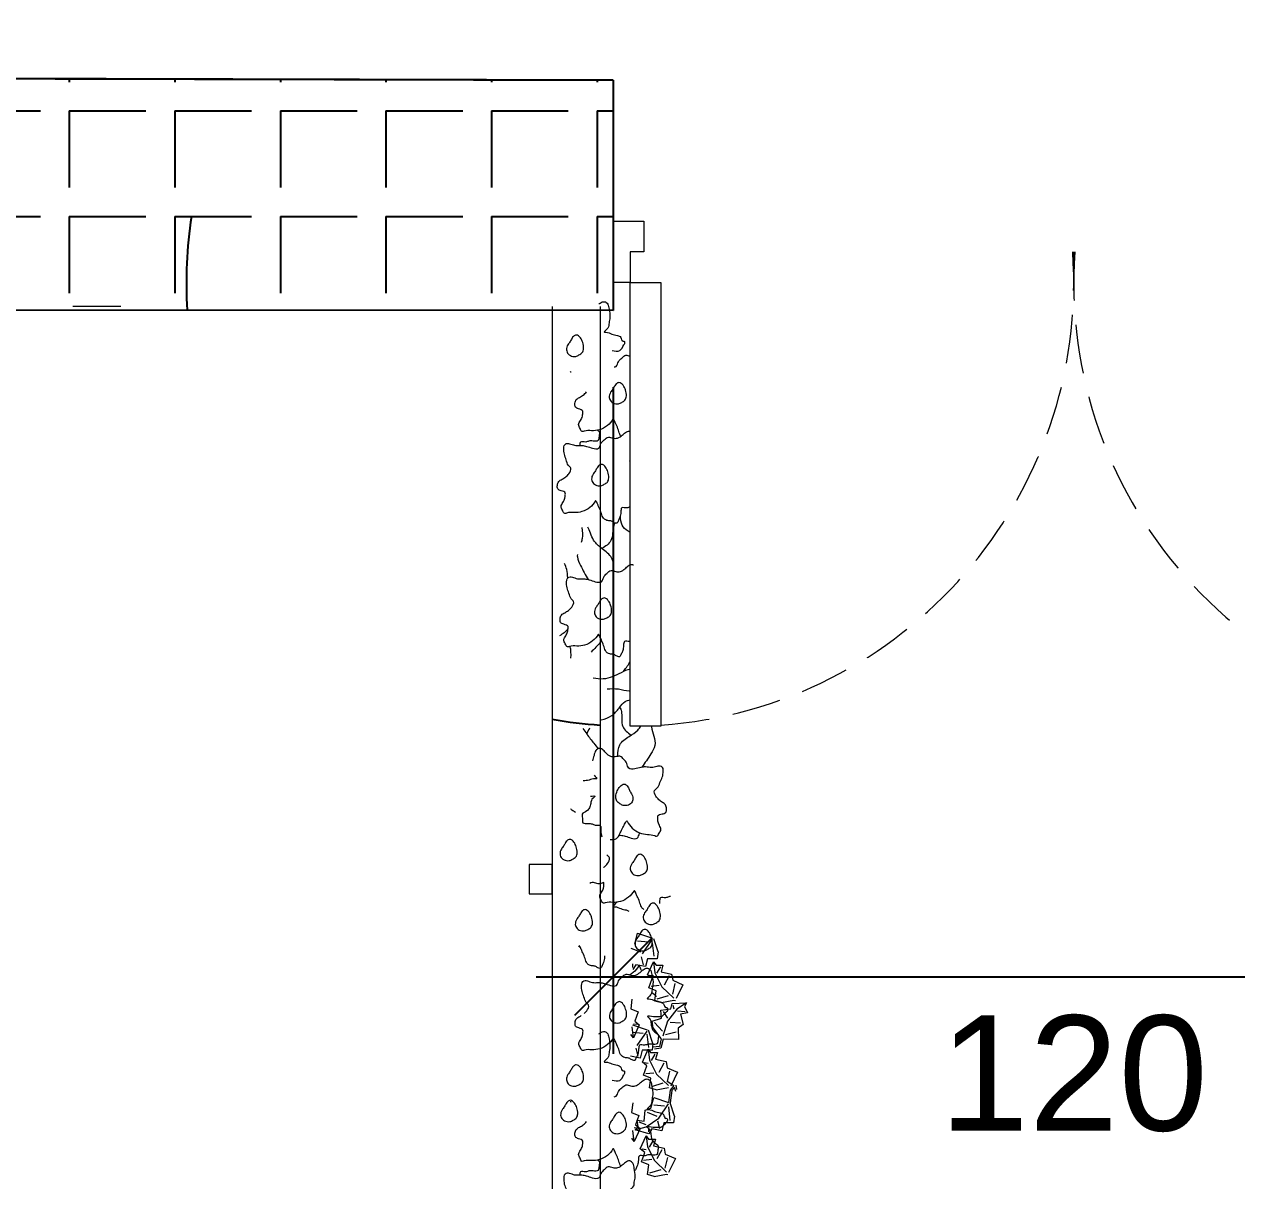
# Model space of a CAD drawing. Header units: inches. Extents: x -173 to 14008, y -3334 to 10368.
# Drawn here: x 5506 to 5663.9, y 7548.5 to 7699.1 of the extents above; entities that cross this region are included whole.
import ezdxf

# ---------------------------------------------------------------- set-up
doc = ezdxf.new("R2010")
doc.units = ezdxf.units.IN
doc.header["$MEASUREMENT"] = 0
doc.linetypes.add('TRATTEGGIATA2', pattern=[9.525, 6.35, -3.175])
for name, color, linetype, lineweight in [('ARREDAMENTO', 8, 'Continuous', 18), ('INFISSI', 4, 'Continuous', 18), ('QUOTE', 6, 'Continuous', 9)]:
    doc.layers.add(name, color=color, linetype=linetype, lineweight=lineweight)
doc.styles.get("Standard").update_dxf_attribs({"font": 'Arial.ttf'})
doc.dimstyles.get("Standard").update_dxf_attribs({"dimtxt": 15, "dimasz": 10, "dimexe": 10, "dimexo": 10, "dimgap": 5, "dimtad": 2, "dimtih": 1, "dimtoh": 1, "dimdec": 0, "dimzin": 0, "dimdsep": 46, "dimtxsty": 'Standard', "dimblk": 'OBLIQUE', "dimblk1": 'OBLIQUE', "dimblk2": 'OBLIQUE', "dimcen": 0.09, "dimdle": 10, "dimadec": 0, "dimazin": 0, "dimtfac": 1, "dimtdec": 0, "dimtofl": 0, "dimtmove": 0, "dimatfit": 3, "dimldrblk": 'OBLIQUE', "dimfxl": 1, "dimtolj": 1, "dimtzin": 0, "dimarcsym": 0})
pattern_1 = [(270, (548.141, 26745.342), (13.75, -7e-16), [10, -3.75]), (360, (548.141, 26745.342), (2e-15, 13.75), [10, -3.75])]

# ---------------------------------------------------------------- blocks, each defined once
blk = doc.blocks.new('_Oblique')
at = {"color": 0, "linetype": 'ByBlock', "lineweight": -2}
blk.add_line((-0.5, -0.5), (0.5, 0.5), dxfattribs=at)
blk = doc.blocks.new('*D29')
at = {"layer": 'Defpoints', "color": 0, "transparency": 16777216}
for p in [(5364.63, 7734.18), (5364.63, 7692.36), (5582.72, 7691.84)]:
    blk.add_point(p, dxfattribs=at)
at = {"layer": 'QUOTE', "color": 0, "lineweight": -2, "transparency": 16777216}
for p, q in [((5364.63, 7702.36), (5364.63, 7744.18)), ((5582.72, 7701.84), (5582.72, 7744.18)), ((5592.72, 7734.18), (5354.63, 7734.18))]:
    blk.add_line(p, q, dxfattribs=at)
at = {"layer": 'QUOTE', "color": 0, "lineweight": -2, "transparency": 16777216, "xscale": 10, "yscale": 10, "zscale": 10, "rotation": 180}
blk.add_blockref('_Oblique', (5364.63, 7734.18), dxfattribs=at)
at = {"layer": 'QUOTE', "color": 0, "lineweight": -2, "transparency": 16777216, "xscale": 10, "yscale": 10, "zscale": 10}
blk.add_blockref('_Oblique', (5582.72, 7734.18), dxfattribs=at)
at = {"layer": 'QUOTE', "color": 0, "transparency": 16777216, "insert": (5473.68, 7746.78), "char_height": 15, "attachment_point": 5}
blk.add_mtext('\\A1;218', dxfattribs=at)
blk = doc.blocks.new('*D39')
at = {"layer": 'Defpoints', "color": 0, "transparency": 16777216}
for p in [(5582.72, 7661.84), (5702.72, 7662.36), (5582.72, 7575.01)]:
    blk.add_point(p, dxfattribs=at)
at = {"layer": 'QUOTE', "color": 0, "lineweight": -2, "transparency": 16777216}
for p, q in [((5702.72, 7652.36), (5702.72, 7565.01)), ((5582.72, 7651.84), (5582.72, 7565.01)), ((5712.72, 7575.01), (5572.72, 7575.01))]:
    blk.add_line(p, q, dxfattribs=at)
at = {"layer": 'QUOTE', "color": 0, "lineweight": -2, "transparency": 16777216, "xscale": 10, "yscale": 10, "zscale": 10, "rotation": 180}
blk.add_blockref('_Oblique', (5582.72, 7575.01), dxfattribs=at)
at = {"layer": 'QUOTE', "color": 0, "lineweight": -2, "transparency": 16777216, "xscale": 10, "yscale": 10, "zscale": 10}
blk.add_blockref('_Oblique', (5702.72, 7575.01), dxfattribs=at)
at = {"layer": 'QUOTE', "color": 0, "transparency": 16777216, "insert": (5642.72, 7562.4), "char_height": 15, "attachment_point": 5}
blk.add_mtext('\\A1;120', dxfattribs=at)

msp = doc.modelspace()

# ---------------------------------------------------------------- hatches: boundary and pattern name
h = msp.add_hatch()
h.set_pattern_fill('ANGLE', color=0, scale=50, angle=-90)
h.set_pattern_definition(pattern_1)
h.paths.add_polyline_path([(5364.63, 7692.35), (5364.63, 7662.36), (5364.63, 7662.35), (5582.72, 7661.84), (5582.72, 7691.84)])
h = msp.add_hatch()
h.set_pattern_fill('ANGLE', color=0, scale=50, angle=-90)
h.set_pattern_definition(pattern_1)
h.paths.add_polyline_path([(5364.63, 7692.35), (5364.63, 7662.36), (5364.63, 7662.35), (5582.72, 7661.84), (5582.72, 7691.84)])

# ---------------------------------------------------------------- linework, layer by layer
for p, q in [((5582.72, 7691.84), (5582.72, 7661.84)), ((5582.72, 7691.84), (5582.72, 7661.84)), ((5582.72, 7661.84), (4967.5, 7662.36)), ((5582.72, 7661.84), (4967.5, 7662.36))]:
    msp.add_line(p, q)
for points in [[(5364.63, 7692.36), (5582.72, 7691.84)], [(5364.63, 7692.36), (5582.72, 7691.84)], [(5582.72, 7691.84), (5384.63, 7692.36)], [(5582.72, 7691.84), (5384.63, 7692.36)]]:
    msp.add_lwpolyline(points)
for start, end in [(152.715, 152.7281), (171.4304, 183.5672), (259.8812, 266.1234)]:
    msp.add_arc((5584.94, 7665.48), 57.78, start, end)
at = {"layer": 'ARREDAMENTO'}
for p, q in [((5518.61, 7662.36), (5512.37, 7662.36)), ((5518.61, 7662.36), (5512.37, 7662.36)), ((5574.79, 7662.36), (5574.79, 7464.52)), ((5581.04, 7662.36), (5581.04, 7464.52))]:
    msp.add_line(p, q, dxfattribs=at)
at = {"layer": 'ARREDAMENTO', "lineweight": 5}
for p, q in [((5585.55, 7579.3), (5585.93, 7580.71)), ((5585.93, 7580.71), (5587.85, 7580.07)), ((5587.34, 7579.56), (5585.93, 7579.69)), ((5586.57, 7578.03), (5587.84, 7579.89)), ((5587.82, 7579.48), (5588.03, 7577.73)), ((5588.61, 7578.28), (5588.04, 7580)), ((5585.04, 7578.79), (5586.32, 7578.28)), ((5588.61, 7578.28), (5588.49, 7577.39)), ((5585.29, 7576.24), (5585.29, 7576.75)), ((5585.68, 7576.62), (5585.29, 7575.98)), ((5586.95, 7576.37), (5585.68, 7576.62)), ((5586.7, 7576.62), (5586.44, 7577.64)), ((5587.21, 7577.39), (5586.95, 7576.37)), ((5588.49, 7577.39), (5587.21, 7577.39)), ((5587.23, 7575.3), (5587.99, 7577)), ((5587.99, 7577), (5588.17, 7575.56)), ((5587.99, 7577), (5588.32, 7576.57)), ((5588.32, 7576.57), (5589.22, 7576.57)), ((5588.43, 7575.52), (5588.93, 7576.35)), ((5589.22, 7576.57), (5588.97, 7575.7)), ((5587.81, 7574.83), (5587.23, 7575.3)), ((5587.38, 7573.6), (5587.81, 7574.83)), ((5587.49, 7575.27), (5587.99, 7575.2)), ((5588.17, 7575.56), (5589.08, 7573.75)), ((5588.97, 7575.7), (5590.34, 7575.38)), ((5590.05, 7575.16), (5589.37, 7573.97)), ((5590.34, 7575.38), (5590.49, 7574.59)), ((5588.36, 7573.21), (5587.38, 7573.6)), ((5587.67, 7573.82), (5588.72, 7573.93)), ((5588.18, 7571.94), (5588.36, 7573.21)), ((5589.08, 7573.75), (5590.65, 7572.27)), ((5590.49, 7574.59), (5591.83, 7574.01)), ((5590.49, 7572.78), (5590.81, 7574.15)), ((5591.83, 7574.01), (5590.93, 7572.2)), ((5585.19, 7572.14), (5585.02, 7570.88)), ((5589.05, 7571.69), (5588.18, 7571.94)), ((5588.47, 7572.16), (5589.95, 7572.6)), ((5589.05, 7571.69), (5590.64, 7571.99)), ((5590.24, 7570.85), (5590.41, 7571.58)), ((5590.41, 7571.58), (5592.27, 7571.64)), ((5590.64, 7571.99), (5590.84, 7571.96)), ((5592.27, 7571.64), (5591.05, 7570.84)), ((5592.27, 7571.64), (5592.02, 7571.16)), ((5585.02, 7570.88), (5585.99, 7570.48)), ((5585.99, 7570.48), (5585.56, 7569.25)), ((5588.95, 7570.7), (5590.24, 7570.85)), ((5589.02, 7569.65), (5588.95, 7570.7)), ((5589.27, 7570.53), (5589.83, 7569.64)), ((5591.05, 7570.84), (5589.83, 7569.24)), ((5590.49, 7571.33), (5590.65, 7570.85)), ((5591.13, 7570.6), (5592.1, 7570.51)), ((5592.42, 7570.35), (5591.53, 7570.19)), ((5591.53, 7570.19), (5591.84, 7568.82)), ((5592.02, 7571.16), (5592.42, 7570.35)), ((5585.39, 7567.08), (5585.2, 7568.53)), ((5585.24, 7568.79), (5587.16, 7568.15)), ((5585.89, 7568.82), (5585.38, 7568.89)), ((5586.14, 7568.78), (5585.39, 7567.08)), ((5585.56, 7569.25), (5586.14, 7568.78)), ((5587.81, 7569.25), (5589.02, 7569.65)), ((5587.96, 7568.36), (5587.81, 7569.25)), ((5587.96, 7568.36), (5588.92, 7567.06)), ((5588.13, 7569.09), (5589.17, 7567.95)), ((5589.83, 7569.24), (5589.2, 7567.3)), ((5591.52, 7568.98), (5590.15, 7569.07)), ((5591.84, 7568.82), (5591.19, 7568.34)), ((5591.19, 7568.34), (5591.26, 7566.88)), ((5585.39, 7567.08), (5585.06, 7567.52)), ((5586.65, 7567.64), (5585.24, 7567.77)), ((5585.88, 7566.11), (5587.15, 7567.97)), ((5587.13, 7567.56), (5587.34, 7565.81)), ((5587.92, 7566.37), (5587.35, 7568.09)), ((5589, 7566.98), (5588.77, 7565.98)), ((5588.92, 7567.06), (5589, 7566.98)), ((5589.24, 7566.9), (5588.96, 7565.76)), ((5591.26, 7566.88), (5589.24, 7566.9)), ((5589.57, 7567.54), (5590.95, 7567.86)), ((5586.01, 7564.71), (5585.75, 7565.73)), ((5586.52, 7565.47), (5586.26, 7564.45)), ((5587.8, 7565.47), (5586.52, 7565.47)), ((5586.54, 7563.91), (5587.29, 7565.61)), ((5587.29, 7565.61), (5587.48, 7564.17)), ((5587.29, 7565.61), (5587.62, 7565.18)), ((5587.62, 7565.18), (5588.52, 7565.18)), ((5587.92, 7566.37), (5587.8, 7565.47)), ((5588.77, 7565.98), (5587.92, 7565.87)), ((5588.96, 7565.76), (5588.11, 7565.61)), ((5588.52, 7565.18), (5588.27, 7564.31)), ((5588.77, 7565.98), (5588.77, 7565.98)), ((5586.26, 7564.45), (5584.99, 7564.71)), ((5587.12, 7563.44), (5586.54, 7563.91)), ((5586.79, 7563.88), (5587.3, 7563.81)), ((5587.48, 7564.17), (5588.38, 7562.36)), ((5587.73, 7564.13), (5588.23, 7564.96)), ((5588.27, 7564.31), (5589.65, 7563.99)), ((5589.36, 7563.77), (5588.67, 7562.58)), ((5589.65, 7563.99), (5589.79, 7563.2)), ((5586.69, 7562.22), (5587.12, 7563.44)), ((5587.66, 7561.82), (5586.69, 7562.22)), ((5586.98, 7562.43), (5588.02, 7562.54)), ((5588.38, 7562.36), (5589.95, 7560.88)), ((5589.79, 7563.2), (5591.13, 7562.62)), ((5589.8, 7561.39), (5590.12, 7562.76)), ((5591.13, 7562.62), (5590.23, 7560.81)), ((5587.49, 7560.56), (5587.66, 7561.82)), ((5588.35, 7560.3), (5587.49, 7560.56)), ((5587.77, 7560.77), (5589.25, 7561.21)), ((5588.35, 7560.3), (5589.94, 7560.6)), ((5589.78, 7561.44), (5590.62, 7560.89)), ((5590.62, 7560.89), (5590.16, 7560.29)), ((5590.72, 7560.63), (5590.39, 7560.23)), ((5590.91, 7560.08), (5590.72, 7560.63)), ((5590.91, 7560.93), (5591, 7560.34)), ((5587.66, 7557.91), (5588.04, 7559.32)), ((5588.04, 7559.32), (5589.96, 7558.68)), ((5590.16, 7560.29), (5589.96, 7558.68)), ((5590.39, 7560.23), (5590.15, 7558.61)), ((5585.3, 7558.62), (5585.12, 7557.36)), ((5585.12, 7557.36), (5586.1, 7556.96)), ((5586.76, 7556.25), (5586.89, 7557.66)), ((5586.89, 7557.66), (5587.66, 7557.91)), ((5587.15, 7557.4), (5588.42, 7556.89)), ((5589.44, 7558.17), (5588.04, 7558.3)), ((5588.68, 7556.63), (5589.95, 7558.49)), ((5589.93, 7558.08), (5590.13, 7556.34)), ((5590.72, 7556.89), (5590.15, 7558.61)), ((5586.1, 7556.96), (5585.67, 7555.74)), ((5585.67, 7555.74), (5586.25, 7555.27)), ((5585.87, 7556.38), (5586.76, 7556.25)), ((5586, 7555.49), (5585.87, 7556.38)), ((5587.02, 7555.74), (5586.12, 7556.12)), ((5587.02, 7555.49), (5588.68, 7556.63)), ((5588.81, 7555.23), (5588.55, 7556.25)), ((5589.32, 7556), (5589.06, 7554.97)), ((5590.59, 7556), (5589.32, 7556)), ((5590.72, 7556.89), (5590.59, 7556)), ((5585.49, 7553.57), (5585.31, 7555.01)), ((5585.99, 7555.3), (5585.49, 7555.37)), ((5586.25, 7555.27), (5585.49, 7553.57)), ((5585.61, 7555.1), (5587.02, 7555.49)), ((5585.61, 7555.1), (5586, 7555.49)), ((5587.4, 7554.59), (5585.61, 7555.1)), ((5586.27, 7552.64), (5587.03, 7554.34)), ((5587.03, 7554.34), (5587.35, 7553.91)), ((5587.03, 7554.34), (5587.21, 7552.9)), ((5587.4, 7554.85), (5587.4, 7555.36)), ((5587.78, 7555.23), (5587.4, 7554.59)), ((5589.06, 7554.97), (5587.78, 7555.23)), ((5585.49, 7553.57), (5585.17, 7554)), ((5586.85, 7552.17), (5586.27, 7552.64)), ((5586.52, 7552.61), (5587.03, 7552.53)), ((5587.21, 7552.9), (5588.12, 7551.09)), ((5587.35, 7553.91), (5588.25, 7553.91)), ((5587.46, 7552.86), (5587.97, 7553.69)), ((5588.25, 7553.91), (5588, 7553.04)), ((5588, 7553.04), (5589.38, 7552.72)), ((5589.38, 7552.72), (5589.52, 7551.93)), ((5586.42, 7550.94), (5586.85, 7552.17)), ((5587.4, 7550.55), (5586.42, 7550.94)), ((5586.71, 7551.16), (5587.76, 7551.27)), ((5588.12, 7551.09), (5589.69, 7549.61)), ((5589.09, 7552.5), (5588.41, 7551.31)), ((5589.52, 7551.93), (5590.86, 7551.35)), ((5589.53, 7550.12), (5589.85, 7551.49)), ((5590.86, 7551.35), (5589.96, 7549.54)), ((5587.22, 7549.28), (5587.4, 7550.55)), ((5587.51, 7549.5), (5588.99, 7549.94)), ((5588.09, 7549.03), (5587.22, 7549.28)), ((5588.09, 7549.03), (5589.67, 7549.33)), ((5589.67, 7549.33), (5589.88, 7549.3))]:
    msp.add_line(p, q, dxfattribs=at)
at = {"layer": 'ARREDAMENTO'}
msp.add_lwpolyline([(5571.82, 7585.83), (5574.79, 7585.83), (5574.79, 7589.66), (5571.82, 7589.66)], close=True, dxfattribs=at)
for points, knots in [([(5580.89, 7662.67), (5580.94, 7662.72), (5581.15, 7662.89), (5581.6, 7663.11), (5582.14, 7662.67), (5582.2, 7661.88), (5582.42, 7661.06), (5582.16, 7660.22), (5582.23, 7659.59), (5581.36, 7658.97), (5582.05, 7659.05), (5582.52, 7658.72), (5583.2, 7658.63), (5583.82, 7658.43), (5583.84, 7657.81), (5584.25, 7657.91), (5584.24, 7657.57), (5584.16, 7657.41), (5584.13, 7657.37)], [63.000252, 63.000252, 63.000252, 63.000252, 63.190643, 63.689413, 64.141595, 64.740643, 65.692139, 66.331294, 66.930342, 67.529538, 67.687276, 68.402381, 69.05272, 69.476544, 69.972289, 70.077448, 70.397025, 70.516565, 70.516565, 70.516565, 70.516565]), ([(5582.85, 7654.49), (5582.96, 7654.49), (5583.26, 7654.56), (5583.37, 7655.23), (5583.85, 7655.64), (5584.35, 7656.14), (5584.75, 7655.97), (5584.94, 7655.92)], [59.033429, 59.033429, 59.033429, 59.033429, 59.316286, 59.903763, 60.462434, 61.031025, 61.515941, 61.515941, 61.515941, 61.515941]), ([(5583.77, 7645.46), (5583.73, 7645.5), (5583.56, 7645.74), (5583.46, 7646.27), (5583.15, 7646.92), (5583, 7647.28), (5582.77, 7647.81), (5582.71, 7647.7), (5582.54, 7647.37), (5582.01, 7646.79), (5581.02, 7646.25), (5579.95, 7646.15), (5579.22, 7646.25), (5578.61, 7645.98), (5578.44, 7646.53), (5578.13, 7646.99), (5578.51, 7647.52), (5578.74, 7648), (5578.78, 7648.41), (5578.83, 7648.88), (5578.27, 7649), (5577.74, 7649.21), (5577.74, 7649.77), (5577.89, 7650.28), (5578.38, 7650.54), (5578.87, 7650.82), (5579.13, 7651.08), (5579.26, 7651.24)], [39.913765, 39.913765, 39.913765, 39.913765, 40.047178, 40.662166, 41.345229, 41.74539, 42.081896, 42.081896, 42.081896, 43.050962, 44.062166, 44.962168, 45.805075, 46.021855, 46.473918, 46.92284, 47.440338, 47.957837, 48.329336, 48.539484, 49.080719, 49.504543, 49.928115, 50.377037, 50.829218, 51.325138, 51.831474, 51.831474, 51.831474, 51.831474]), ([(5580.42, 7637.03), (5580.25, 7636.7), (5579.73, 7636.12), (5578.74, 7635.58), (5577.66, 7635.48), (5576.93, 7635.58), (5576.33, 7635.31), (5576.15, 7635.86), (5575.84, 7636.32), (5576.22, 7636.85), (5576.46, 7637.33), (5576.49, 7637.74), (5576.55, 7638.21), (5575.98, 7638.33), (5575.46, 7638.53), (5575.45, 7639.1), (5575.6, 7639.6), (5576.1, 7639.87), (5576.59, 7640.15), (5577.03, 7640.58), (5577.41, 7641.27), (5576.78, 7641.72), (5576.65, 7642.4), (5576.33, 7643.11), (5576.31, 7643.76), (5576.33, 7644.27), (5576.68, 7644.62), (5577.27, 7644.43), (5577.91, 7644.2), (5578.62, 7644.31), (5579.36, 7644.13), (5580, 7643.9), (5580.95, 7643.7), (5581.08, 7644.56), (5581.57, 7644.97), (5582.08, 7645.48), (5582.71, 7645.18), (5583.37, 7645.17), (5583.91, 7645.55), (5584.32, 7645.97), (5584.72, 7646.17), (5584.93, 7646.13), (5584.94, 7646.12)], [0, 0, 0, 0, 1.112384, 2.273141, 3.306248, 4.273816, 4.522656, 5.041577, 5.556892, 6.150926, 6.74496, 7.171401, 7.41263, 8.033909, 8.520414, 9.006631, 9.521946, 10.041002, 10.610266, 11.207514, 11.970406, 12.441574, 13.225658, 13.988549, 14.77486, 15.141701, 15.482986, 16.089546, 16.777666, 17.562286, 18.177775, 18.99864, 19.783261, 20.457622, 21.098918, 21.7516, 22.367089, 22.970643, 23.674353, 24.230613, 24.803149, 24.857308, 24.857308, 24.857308, 24.857308]), ([(5580.71, 7646.25), (5580.83, 7646.17), (5581.06, 7645.98), (5580.85, 7645.46), (5580.93, 7644.73), (5580.13, 7644.83), (5579.61, 7644.89), (5579.12, 7644.61), (5578.42, 7644.9), (5578.39, 7644.45), (5578.38, 7644.26)], [75.19283, 75.19283, 75.19283, 75.19283, 75.545093, 75.968665, 76.504457, 77.08521, 77.558423, 77.941183, 78.519555, 78.929856, 78.929856, 78.929856, 78.929856]), ([(5584.94, 7642.31), (5584.87, 7642.23), (5584.82, 7642.15), (5584.92, 7642.15), (5584.94, 7642.15)], [28.913001, 28.913001, 28.913001, 28.913001, 29.2112067, 29.2756895, 29.2756895, 29.2756895, 29.2756895]), ([(5584.94, 7639.9), (5584.9, 7639.9), (5584.87, 7639.88), (5584.92, 7639.82), (5584.94, 7639.8)], [35.2540326, 35.2540326, 35.2540326, 35.2540326, 35.44757, 35.5607093, 35.5607093, 35.5607093, 35.5607093]), ([(5584.94, 7636.24), (5584.81, 7636.21), (5584.48, 7636.02), (5583.75, 7636.33), (5583.76, 7635.49), (5583.67, 7634.97), (5583.45, 7634.53), (5583.25, 7634), (5582.77, 7634.25), (5582.41, 7634.49), (5581.85, 7634.43), (5581.31, 7634.89), (5581.18, 7635.6), (5580.86, 7636.25), (5580.72, 7636.61), (5580.48, 7637.14), (5580.42, 7637.03)], [40.732222, 40.732222, 40.732222, 40.732222, 41.162677, 41.826587, 42.382611, 43.056881, 43.516223, 43.95121, 44.390578, 44.79539, 45.281985, 45.969934, 46.675876, 47.45996, 47.919302, 48.305576, 48.305576, 48.305576, 48.305576]), ([(5584.94, 7632.91), (5584.58, 7633.14), (5583.9, 7633.62), (5583.74, 7634.35), (5583.69, 7635.01), (5583.68, 7635.09)], [2.871803, 2.871803, 2.871803, 2.871803, 3.929969, 4.948161, 5.147037, 5.147037, 5.147037, 5.147037]), ([(5578.67, 7633.58), (5578.71, 7633), (5578.82, 7632.45), (5578.62, 7631.8), (5578.56, 7631.62)], [8.2809, 8.2809, 8.2809, 8.2809, 9.627654, 10.125719, 10.125719, 10.125719, 10.125719]), ([(5582.74, 7627.94), (5582.78, 7628.47), (5582.85, 7629.58), (5581.57, 7630.62), (5580.22, 7631.59), (5579.82, 7632.8), (5579.5, 7633.51), (5579.45, 7633.64)], [0, 0, 0, 0, 1.314466, 2.758059, 3.953921, 5.620335, 5.961182, 5.961182, 5.961182, 5.961182]), ([(5582.96, 7634.16), (5582.9, 7634.04), (5582.61, 7633.43), (5582.81, 7631.79), (5581.75, 7631.12), (5581.28, 7630.83)], [6.408714, 6.408714, 6.408714, 6.408714, 6.789964, 8.505278, 9.87226, 9.87226, 9.87226, 9.87226]), ([(5578.08, 7630.04), (5578.07, 7629.95), (5578.06, 7629.46), (5578.61, 7628.34), (5579.15, 7627.39), (5579.5, 7626.79)], [11.524335, 11.524335, 11.524335, 11.524335, 11.777561, 12.819679, 14.649017, 14.649017, 14.649017, 14.649017]), ([(5580.78, 7619.64), (5580.61, 7619.31), (5580.08, 7618.73), (5579.09, 7618.19), (5578.02, 7618.09), (5577.29, 7618.2), (5576.69, 7617.92), (5576.51, 7618.47), (5576.2, 7618.93), (5576.58, 7619.46), (5576.81, 7619.94), (5576.85, 7620.35), (5576.91, 7620.82), (5576.34, 7620.94), (5575.81, 7621.15), (5575.81, 7621.71), (5575.96, 7622.22), (5576.45, 7622.48), (5576.94, 7622.77), (5577.38, 7623.19), (5577.76, 7623.89), (5577.14, 7624.33), (5577.01, 7625.01), (5576.68, 7625.73), (5576.67, 7626.37), (5576.69, 7626.88), (5577.04, 7627.24), (5577.63, 7627.05), (5578.26, 7626.81), (5578.98, 7626.93), (5579.71, 7626.75), (5580.35, 7626.51), (5581.31, 7626.32), (5581.44, 7627.17), (5581.92, 7627.58), (5582.44, 7628.1), (5583.07, 7627.8), (5583.73, 7627.78), (5584.26, 7628.16), (5584.67, 7628.59), (5585.11, 7628.8), (5585.34, 7628.72), (5585.39, 7628.7)], [0, 0, 0, 0, 1.112384, 2.273141, 3.306248, 4.273816, 4.522656, 5.041577, 5.556892, 6.150926, 6.74496, 7.171401, 7.41263, 8.033909, 8.520414, 9.006631, 9.521946, 10.041002, 10.610266, 11.207514, 11.970406, 12.441574, 13.225658, 13.988549, 14.77486, 15.141701, 15.482986, 16.089546, 16.777666, 17.562286, 18.177775, 18.99864, 19.783261, 20.457622, 21.098918, 21.7516, 22.367089, 22.970643, 23.674353, 24.230613, 24.803149, 24.952268, 24.952268, 24.952268, 24.952268]), ([(5576.82, 7627), (5576.8, 7627.38), (5576.77, 7628.02), (5576.53, 7628.64), (5576.39, 7628.87)], [0, 0, 0, 0, 3.936182, 6.739205, 6.739205, 6.739205, 6.739205]), ([(5576.82, 7627), (5576.8, 7627.38), (5576.77, 7628.02), (5576.53, 7628.64), (5576.39, 7628.87)], [0, 0, 0, 0, 3.936182, 6.739205, 6.739205, 6.739205, 6.739205]), ([(5584.94, 7618.74), (5584.92, 7618.74), (5584.67, 7618.71), (5584.11, 7618.94), (5584.11, 7618.11), (5584.03, 7617.59), (5583.8, 7617.14), (5583.61, 7616.62), (5583.12, 7616.86), (5582.77, 7617.1), (5582.2, 7617.04), (5581.66, 7617.51), (5581.53, 7618.22), (5581.22, 7618.87), (5581.07, 7619.22), (5580.84, 7619.75), (5580.78, 7619.64)], [41.106571, 41.106571, 41.106571, 41.106571, 41.162677, 41.826587, 42.382611, 43.056881, 43.516223, 43.95121, 44.390578, 44.79539, 45.281985, 45.969934, 46.675876, 47.45996, 47.919302, 48.305576, 48.305576, 48.305576, 48.305576]), ([(5577.23, 7616.57), (5577.26, 7617.1), (5577.29, 7617.64), (5577.1, 7618.09), (5577.1, 7618.09)], [0, 0, 0, 0, 1.314466, 1.332994, 1.332994, 1.332994, 1.332994]), ([(5577.23, 7616.57), (5577.26, 7617.1), (5577.29, 7617.64), (5577.1, 7618.09), (5577.1, 7618.09)], [0, 0, 0, 0, 1.314466, 1.332994, 1.332994, 1.332994, 1.332994]), ([(5581.25, 7618.81), (5581, 7618.53), (5580.54, 7618.04), (5580.08, 7617.55), (5579.87, 7617.33)], [12.061038, 12.061038, 12.061038, 12.061038, 13.046466, 13.827823, 13.827823, 13.827823, 13.827823]), ([(5584.01, 7614.77), (5584.33, 7615.15), (5584.69, 7615.58), (5584.92, 7616.08), (5584.94, 7616.14)], [0, 0, 0, 0, 1.274481, 1.455852, 1.455852, 1.455852, 1.455852]), ([(5584.94, 7615.14), (5584.55, 7615.03), (5583.39, 7614.47), (5581.85, 7613.69), (5580.58, 7613.88), (5580.15, 7613.95)], [6.301647, 6.301647, 6.301647, 6.301647, 7.541571, 10.020509, 11.30373, 11.30373, 11.30373, 11.30373]), ([(5584.94, 7612.27), (5584.9, 7612.27), (5584.41, 7612.25), (5583.39, 7612.59), (5582.43, 7612.54), (5581.94, 7612.51)], [7.664867, 7.664867, 7.664867, 7.664867, 7.803031, 9.2177, 10.696815, 10.696815, 10.696815, 10.696815]), ([(5581.19, 7608.52), (5581.68, 7608.66), (5582.62, 7608.93), (5583.46, 7609.98), (5584.17, 7610.96), (5584.72, 7611.06), (5584.94, 7611.13)], [0, 0, 0, 0, 1.477696, 2.847359, 4.026014, 4.754975, 4.754975, 4.754975, 4.754975]), ([(5583.6, 7610.18), (5583.69, 7609.98), (5583.99, 7609.32), (5583.63, 7607.61), (5584.63, 7606.85), (5585.07, 7606.51)], [6.205462, 6.205462, 6.205462, 6.205462, 6.789964, 8.505278, 9.87226, 9.87226, 9.87226, 9.87226]), ([(5578.79, 7607.4), (5578.94, 7607.15), (5579.44, 7606.47), (5580.09, 7605.63), (5580.6, 7604.99), (5580.78, 7604.76)], [10.973368, 10.973368, 10.973368, 10.973368, 11.713751, 13.046466, 13.827823, 13.827823, 13.827823, 13.827823]), ([(5583.35, 7603.77), (5583.36, 7604.3), (5583.39, 7605.41), (5584.76, 7606.34), (5585.83, 7606.97), (5586.23, 7607.51), (5586.36, 7607.7)], [0, 0, 0, 0, 1.508868, 3.16596, 4.538684, 5.230507, 5.230507, 5.230507, 5.230507]), ([(5587.74, 7607.77), (5587.74, 7607.71), (5587.78, 7606.93), (5588.54, 7605.52), (5587.5, 7603.8), (5586.88, 7602.91), (5586.48, 7602.34)], [10.850632, 10.850632, 10.850632, 10.850632, 11.051531, 13.519397, 14.715638, 16.815525, 16.815525, 16.815525, 16.815525]), ([(5582.35, 7592.92), (5582.35, 7592.92), (5582.51, 7592.95), (5582.92, 7592.86), (5583.5, 7593.28), (5583.69, 7593.97), (5584.07, 7594.59), (5584.24, 7594.93), (5584.52, 7595.44), (5584.57, 7595.33), (5584.72, 7594.98), (5585.19, 7594.36), (5586.12, 7593.74), (5587.19, 7593.54), (5587.92, 7593.58), (5588.5, 7593.25), (5588.72, 7593.78), (5589.07, 7594.22), (5588.74, 7594.78), (5588.55, 7595.28), (5588.55, 7595.69), (5588.53, 7596.16), (5589.11, 7596.23), (5589.65, 7596.39), (5589.71, 7596.95), (5589.6, 7597.47), (5589.13, 7597.77), (5588.67, 7598.1), (5588.27, 7598.57), (5587.95, 7599.29), (5588.61, 7599.68), (5588.8, 7600.34), (5589.19, 7601.03), (5589.26, 7601.67), (5589.29, 7602.18), (5588.97, 7602.56), (5588.37, 7602.43), (5587.71, 7602.25), (5587.01, 7602.43), (5586.26, 7602.31), (5585.61, 7602.13), (5584.64, 7602.02), (5584.58, 7602.89), (5584.14, 7603.34), (5583.67, 7603.9), (5583.02, 7603.65), (5582.36, 7603.7), (5581.86, 7604.12), (5581.49, 7604.58), (5580.95, 7604.91), (5580.37, 7604.52), (5580.26, 7603.86), (5580.11, 7603.4), (5580.06, 7603.16)], [39.012615, 39.012615, 39.012615, 39.012615, 39.023961, 39.447864, 40.047178, 40.662166, 41.345229, 41.74539, 42.081896, 42.081896, 42.081896, 43.050962, 44.062166, 44.962168, 45.805075, 46.021855, 46.473918, 46.92284, 47.440338, 47.957837, 48.329336, 48.539484, 49.080719, 49.504543, 49.928115, 50.377037, 50.829218, 51.325138, 51.845437, 52.510038, 52.9205, 53.603564, 54.268164, 54.953167, 55.272744, 55.570058, 56.098469, 56.697931, 57.381462, 57.917651, 58.632756, 59.316286, 59.903763, 60.462434, 61.031025, 61.567214, 62.093007, 62.706051, 63.190643, 63.689413, 64.141595, 64.740643, 65.383914, 65.383914, 65.383914, 65.383914]), ([(5580.27, 7601.32), (5580.44, 7601.08), (5580.78, 7600.77), (5580.13, 7600.9), (5579.64, 7600.62), (5579.1, 7600.6), (5578.83, 7600.55), (5578.82, 7600.55)], [24.91841, 24.91841, 24.91841, 24.91841, 25.447641, 25.605379, 26.320485, 26.970824, 26.999665, 26.999665, 26.999665, 26.999665]), ([(5579.8, 7598.57), (5580.1, 7598.59), (5580.6, 7598.65), (5579.91, 7598.23), (5579.83, 7597.68), (5579.69, 7597.04), (5579.3, 7596.56), (5578.58, 7596.34), (5578.78, 7595.69), (5578.64, 7594.97), (5579.44, 7595), (5579.97, 7595.01), (5580.44, 7594.69), (5581.2, 7594.92), (5581.11, 7594.1), (5581.15, 7593.63), (5581.25, 7593.35), (5581.28, 7593.26)], [30.330069, 30.330069, 30.330069, 30.330069, 30.880513, 31.177827, 31.842427, 32.378219, 32.830283, 33.463196, 33.886769, 34.422561, 35.003314, 35.476527, 35.859287, 36.437658, 36.922045, 37.509442, 37.743635, 37.743635, 37.743635, 37.743635]), ([(5577.85, 7596.46), (5577.68, 7596.55), (5577.46, 7596.69), (5577.26, 7596.86), (5577.21, 7596.92)], [0.7830962, 0.7830962, 0.7830962, 0.7830962, 1.28731, 1.4850384, 1.4850384, 1.4850384, 1.4850384]), ([(5583.53, 7593.49), (5583.59, 7593.49), (5583.85, 7593.48), (5584.39, 7593.35), (5585.03, 7593.11), (5585.98, 7592.92), (5586.08, 7593.54), (5586.2, 7593.76), (5586.21, 7593.78)], [15.147135, 15.147135, 15.147135, 15.147135, 15.299565, 15.835754, 16.55086, 17.23439, 17.821867, 17.879021, 17.879021, 17.879021, 17.879021]), ([(5581.46, 7589.29), (5581.5, 7589.32), (5581.71, 7589.46), (5582.06, 7589.8), (5582.44, 7590.49), (5582.03, 7590.78), (5581.92, 7590.93), (5581.91, 7590.95)], [51.177219, 51.177219, 51.177219, 51.177219, 51.325138, 51.845437, 52.510038, 52.9205, 52.989692, 52.989692, 52.989692, 52.989692]), ([(5579.7, 7587.22), (5579.79, 7587.29), (5580.06, 7587.44), (5580.58, 7587.19), (5581.12, 7587.18), (5581.41, 7587.32), (5581.51, 7587.39)], [60.74025, 60.74025, 60.74025, 60.74025, 61.031025, 61.567214, 62.093007, 62.399592, 62.399592, 62.399592, 62.399592]), ([(5586.74, 7583.81), (5586.61, 7583.89), (5586.33, 7584.19), (5586.21, 7584.82), (5585.89, 7585.47), (5585.75, 7585.82), (5585.52, 7586.36), (5585.46, 7586.25), (5585.28, 7585.92), (5584.76, 7585.34), (5583.77, 7584.8), (5582.69, 7584.7), (5581.97, 7584.8), (5581.36, 7584.53), (5581.18, 7585.07), (5580.88, 7585.54), (5581.25, 7586.07), (5581.49, 7586.55), (5581.52, 7586.96), (5581.56, 7587.26), (5581.49, 7587.36), (5581.44, 7587.39)], [39.655284, 39.655284, 39.655284, 39.655284, 40.047178, 40.662166, 41.345229, 41.74539, 42.081896, 42.081896, 42.081896, 43.050962, 44.062166, 44.962168, 45.805075, 46.021855, 46.473918, 46.92284, 47.440338, 47.957837, 48.329336, 48.539484, 48.69173, 48.69173, 48.69173, 48.69173]), ([(5583.22, 7584.76), (5583.21, 7584.74), (5583.03, 7584.49), (5582.52, 7584.13), (5583.21, 7584.2), (5583.68, 7583.88), (5584.32, 7583.79), (5584.69, 7583.68), (5584.78, 7583.6)], [24.803037, 24.803037, 24.803037, 24.803037, 24.848445, 25.447641, 25.605379, 26.320485, 26.970824, 27.279925, 27.279925, 27.279925, 27.279925]), ([(5590.19, 7585.49), (5590.12, 7585.49), (5589.91, 7585.46), (5589.52, 7585.24), (5588.78, 7585.55), (5588.79, 7584.93), (5588.77, 7584.67), (5588.76, 7584.61)], [35.287059, 35.287059, 35.287059, 35.287059, 35.476527, 35.859287, 36.437658, 36.922045, 37.070932, 37.070932, 37.070932, 37.070932]), ([(5581.62, 7577.77), (5581.62, 7577.71), (5581.61, 7577.38), (5581.54, 7576.98), (5581.32, 7576.54), (5581.12, 7576.02), (5580.64, 7576.26), (5580.28, 7576.5), (5579.72, 7576.44), (5579.18, 7576.91), (5579.05, 7577.61), (5578.73, 7578.26), (5578.59, 7578.62), (5578.36, 7579.15), (5578.29, 7579.04), (5578.27, 7579), (5578.25, 7578.96), (5578.23, 7578.92)], [36.790543, 36.790543, 36.790543, 36.790543, 36.922045, 37.509442, 37.909602, 38.288546, 38.671306, 39.023961, 39.447864, 40.047178, 40.662166, 41.345229, 41.74539, 42.081896, 42.081896, 42.081896, 42.196716, 42.196716, 42.196716, 42.196716]), ([(5586.46, 7575.81), (5586.42, 7575.9), (5586.33, 7576.1), (5586.13, 7576.56), (5586.07, 7576.45), (5585.9, 7576.12), (5585.51, 7575.69), (5585.04, 7575.38), (5584.88, 7575.29)], [41.443493, 41.443493, 41.443493, 41.443493, 41.74539, 42.081896, 42.081896, 42.081896, 43.050962, 43.53847, 43.53847, 43.53847, 43.53847]), ([(5578.97, 7570.26), (5579.08, 7570.36), (5579.36, 7570.65), (5579.72, 7571.29), (5579.09, 7571.74), (5578.96, 7572.42), (5578.64, 7573.13), (5578.62, 7573.78), (5578.64, 7574.29), (5578.99, 7574.64), (5579.58, 7574.45), (5580.22, 7574.22), (5580.93, 7574.33), (5581.67, 7574.15), (5582.31, 7573.91), (5583.26, 7573.72), (5583.39, 7574.58), (5583.87, 7574.99), (5584.39, 7575.5), (5585.02, 7575.2), (5585.68, 7575.19), (5586.22, 7575.57), (5586.63, 7575.99), (5587.19, 7576.27), (5587.74, 7575.83), (5587.8, 7575.04), (5588.02, 7574.22), (5587.76, 7573.38), (5587.83, 7572.75), (5586.96, 7572.13), (5587.65, 7572.21), (5588.12, 7571.88), (5588.8, 7571.79), (5589.41, 7571.59), (5589.43, 7570.97), (5589.84, 7571.07), (5589.84, 7570.5), (5589.41, 7570.3), (5589.11, 7569.78), (5588.49, 7569.84), (5588.01, 7569.76), (5586.93, 7570.05), (5587.64, 7569.53), (5587.67, 7568.97), (5587.75, 7568.32), (5588.1, 7567.81), (5588.79, 7567.52), (5588.53, 7566.89), (5588.61, 7566.16), (5587.81, 7566.26), (5587.29, 7566.32), (5586.8, 7566.04), (5586.06, 7566.35), (5586.07, 7565.51), (5585.98, 7564.99), (5585.76, 7564.54), (5585.56, 7564.02), (5585.07, 7564.27), (5584.72, 7564.51), (5584.16, 7564.45), (5583.62, 7564.91), (5583.49, 7565.62), (5583.17, 7566.27), (5583.03, 7566.62), (5582.79, 7567.16), (5582.73, 7567.04), (5582.56, 7566.72), (5582.03, 7566.14), (5581.05, 7565.6), (5579.97, 7565.5), (5579.24, 7565.6), (5578.64, 7565.33), (5578.46, 7565.87), (5578.15, 7566.34), (5578.53, 7566.87), (5578.77, 7567.35), (5578.8, 7567.76), (5578.86, 7568.23), (5578.29, 7568.35), (5577.76, 7568.55), (5577.76, 7569.12), (5577.91, 7569.62), (5578.3, 7569.83), (5578.52, 7569.95), (5578.58, 7569.99)], [9.355904, 9.355904, 9.355904, 9.355904, 9.763541, 10.428141, 10.838604, 11.521667, 12.186267, 12.87127, 13.190848, 13.488162, 14.016573, 14.616035, 15.299565, 15.835754, 16.55086, 17.23439, 17.821867, 18.380538, 18.949129, 19.485318, 20.01111, 20.624154, 21.108746, 21.607517, 22.059698, 22.658746, 23.610242, 24.249397, 24.848445, 25.447641, 25.605379, 26.320485, 26.970824, 27.394647, 27.890393, 27.995551, 28.315129, 28.799661, 29.245632, 29.721753, 30.194966, 30.880513, 31.177827, 31.842427, 32.378219, 32.830283, 33.463196, 33.886769, 34.422561, 35.003314, 35.476527, 35.859287, 36.437658, 36.922045, 37.509442, 37.909602, 38.288546, 38.671306, 39.023961, 39.447864, 40.047178, 40.662166, 41.345229, 41.74539, 42.081896, 42.081896, 42.081896, 43.050962, 44.062166, 44.962168, 45.805075, 46.021855, 46.473918, 46.92284, 47.440338, 47.957837, 48.329336, 48.539484, 49.080719, 49.504543, 49.928115, 50.377037, 50.829218, 51.02278, 51.02278, 51.02278, 51.02278]), ([(5580.89, 7567.6), (5580.94, 7567.64), (5581.15, 7567.81), (5581.6, 7568.03), (5582.14, 7567.59), (5582.2, 7566.81), (5582.42, 7565.99), (5582.16, 7565.14), (5582.23, 7564.51), (5581.36, 7563.89), (5582.05, 7563.97), (5582.52, 7563.65), (5583.2, 7563.55), (5583.82, 7563.35), (5583.84, 7562.74), (5584.25, 7562.83), (5584.24, 7562.49), (5584.16, 7562.33), (5584.13, 7562.29)], [63.000252, 63.000252, 63.000252, 63.000252, 63.190643, 63.689413, 64.141595, 64.740643, 65.692139, 66.331294, 66.930342, 67.529538, 67.687276, 68.402381, 69.05272, 69.476544, 69.972289, 70.077448, 70.397025, 70.516565, 70.516565, 70.516565, 70.516565]), ([(5582.85, 7559.41), (5582.96, 7559.42), (5583.26, 7559.49), (5583.37, 7560.16), (5583.85, 7560.57), (5584.37, 7561.08), (5585, 7560.78), (5585.66, 7560.76), (5586.19, 7561.14), (5586.6, 7561.57), (5587.17, 7561.84), (5587.71, 7561.41), (5587.77, 7560.62), (5587.99, 7559.8), (5587.73, 7558.96), (5587.8, 7558.32), (5586.93, 7557.71), (5587.62, 7557.78), (5588.09, 7557.46), (5588.77, 7557.37), (5589.39, 7557.17), (5589.41, 7556.55), (5589.82, 7556.64), (5589.81, 7556.08), (5589.39, 7555.88), (5589.09, 7555.36), (5588.47, 7555.42), (5587.98, 7555.34), (5586.9, 7555.62), (5587.61, 7555.1), (5587.65, 7554.55), (5587.73, 7553.9), (5588.07, 7553.38), (5588.76, 7553.1), (5588.5, 7552.47), (5588.59, 7551.74), (5587.79, 7551.84), (5587.26, 7551.89), (5586.77, 7551.62), (5586.04, 7551.92), (5586.04, 7551.09), (5585.96, 7550.57), (5585.74, 7550.15), (5585.63, 7549.84), (5585.55, 7549.77)], [59.033429, 59.033429, 59.033429, 59.033429, 59.316286, 59.903763, 60.462434, 61.031025, 61.567214, 62.093007, 62.706051, 63.190643, 63.689413, 64.141595, 64.740643, 65.692139, 66.331294, 66.930342, 67.529538, 67.687276, 68.402381, 69.05272, 69.476544, 69.972289, 70.077448, 70.397025, 70.881558, 71.327529, 71.803649, 72.276863, 72.962409, 73.259723, 73.924324, 74.460115, 74.912179, 75.545093, 75.968665, 76.504457, 77.08521, 77.558423, 77.941183, 78.519555, 79.003941, 79.591338, 79.991499, 80.293473, 80.293473, 80.293473, 80.293473]), ([(5583.77, 7550.38), (5583.73, 7550.42), (5583.56, 7550.66), (5583.46, 7551.2), (5583.15, 7551.85), (5583, 7552.2), (5582.77, 7552.74), (5582.71, 7552.62), (5582.54, 7552.29), (5582.01, 7551.72), (5581.02, 7551.17), (5579.95, 7551.07), (5579.22, 7551.18), (5578.61, 7550.9), (5578.44, 7551.45), (5578.13, 7551.91), (5578.51, 7552.45), (5578.74, 7552.92), (5578.78, 7553.33), (5578.83, 7553.8), (5578.27, 7553.92), (5577.74, 7554.13), (5577.74, 7554.69), (5577.89, 7555.2), (5578.38, 7555.46), (5578.87, 7555.74), (5579.13, 7556), (5579.26, 7556.17)], [39.913765, 39.913765, 39.913765, 39.913765, 40.047178, 40.662166, 41.345229, 41.74539, 42.081896, 42.081896, 42.081896, 43.050962, 44.062166, 44.962168, 45.805075, 46.021855, 46.473918, 46.92284, 47.440338, 47.957837, 48.329336, 48.539484, 49.080719, 49.504543, 49.928115, 50.377037, 50.829218, 51.325138, 51.831474, 51.831474, 51.831474, 51.831474]), ([(5580.71, 7551.18), (5580.83, 7551.09), (5581.06, 7550.9), (5580.85, 7550.39), (5580.93, 7549.65), (5580.13, 7549.75), (5579.61, 7549.81), (5579.12, 7549.53), (5578.42, 7549.82), (5578.39, 7549.37), (5578.38, 7549.19)], [75.19283, 75.19283, 75.19283, 75.19283, 75.545093, 75.968665, 76.504457, 77.08521, 77.558423, 77.941183, 78.519555, 78.929856, 78.929856, 78.929856, 78.929856])]:
    msp.add_open_spline(points, degree=3, knots=knots, dxfattribs=at)
for points, start_tangent, end_tangent in [([(5577.5, 7655.87), (5576.9, 7656.18), (5576.66, 7656.72), (5576.84, 7657.38), (5577.14, 7657.8), (5577.38, 7658.23), (5577.56, 7658.47), (5577.92, 7658.65), (5578.47, 7658.29), (5578.77, 7657.68), (5578.89, 7656.9), (5578.71, 7656.36), (5578.28, 7656.06), (5577.86, 7655.87), (5577.5, 7655.87)], (-0.992715, 0.120483), (-0.992715, 0.120483)), ([(5583.07, 7649.69), (5582.47, 7649.99), (5582.23, 7650.53), (5582.41, 7651.2), (5582.71, 7651.62), (5582.95, 7652.04), (5583.13, 7652.28), (5583.49, 7652.46), (5584.04, 7652.1), (5584.34, 7651.5), (5584.46, 7650.71), (5584.28, 7650.17), (5583.86, 7649.87), (5583.43, 7649.69), (5583.07, 7649.69)], (-0.992715, 0.120483), (-0.992715, 0.120483)), ([(5580.79, 7639.02), (5580.18, 7639.32), (5579.94, 7639.86), (5580.12, 7640.52), (5580.42, 7640.95), (5580.67, 7641.37), (5580.85, 7641.61), (5581.21, 7641.79), (5581.75, 7641.43), (5582.05, 7640.83), (5582.17, 7640.04), (5581.99, 7639.5), (5581.57, 7639.2), (5581.15, 7639.02), (5580.79, 7639.02)], (-0.992715, 0.120483), (-0.992715, 0.120483)), ([(5581.14, 7621.63), (5580.54, 7621.93), (5580.3, 7622.47), (5580.48, 7623.14), (5580.78, 7623.56), (5581.02, 7623.98), (5581.2, 7624.22), (5581.56, 7624.4), (5582.11, 7624.04), (5582.41, 7623.44), (5582.53, 7622.66), (5582.35, 7622.11), (5581.93, 7621.81), (5581.5, 7621.63), (5581.14, 7621.63)], (-0.992715, 0.120483), (-0.992715, 0.120483)), ([(5584.39, 7597.34), (5585.01, 7597.59), (5585.3, 7598.11), (5585.18, 7598.78), (5584.92, 7599.23), (5584.72, 7599.67), (5584.56, 7599.93), (5584.21, 7600.14), (5583.64, 7599.83), (5583.28, 7599.26), (5583.09, 7598.48), (5583.23, 7597.93), (5583.62, 7597.59), (5584.03, 7597.37), (5584.39, 7597.34)], (0.999487, 0.032031), (0.999487, 0.032031)), ([(5576.67, 7590.18), (5576.06, 7590.48), (5575.82, 7591.02), (5576, 7591.68), (5576.3, 7592.11), (5576.55, 7592.53), (5576.73, 7592.77), (5577.09, 7592.95), (5577.63, 7592.59), (5577.93, 7591.99), (5578.05, 7591.2), (5577.87, 7590.66), (5577.45, 7590.36), (5577.03, 7590.18), (5576.67, 7590.18)], (-0.992715, 0.120483), (-0.992715, 0.120483)), ([(5585.82, 7588.24), (5585.21, 7588.54), (5584.97, 7589.08), (5585.15, 7589.74), (5585.46, 7590.16), (5585.7, 7590.59), (5585.88, 7590.83), (5586.24, 7591.01), (5586.78, 7590.65), (5587.09, 7590.04), (5587.21, 7589.26), (5587.03, 7588.72), (5586.6, 7588.42), (5586.18, 7588.24), (5585.82, 7588.24)], (-0.992715, 0.120483), (-0.992715, 0.120483)), ([(5587.51, 7581.87), (5586.9, 7582.17), (5586.66, 7582.71), (5586.84, 7583.37), (5587.15, 7583.8), (5587.39, 7584.22), (5587.57, 7584.46), (5587.93, 7584.64), (5588.47, 7584.28), (5588.77, 7583.67), (5588.9, 7582.89), (5588.71, 7582.35), (5588.29, 7582.05), (5587.87, 7581.87), (5587.51, 7581.87)], (-0.992715, 0.120483), (-0.992715, 0.120483)), ([(5578.66, 7581.03), (5578.05, 7581.33), (5577.81, 7581.87), (5577.99, 7582.54), (5578.29, 7582.96), (5578.54, 7583.38), (5578.72, 7583.62), (5579.08, 7583.8), (5579.62, 7583.44), (5579.92, 7582.84), (5580.05, 7582.05), (5579.86, 7581.51), (5579.44, 7581.21), (5579.02, 7581.03), (5578.66, 7581.03)], (-0.992715, 0.120483), (-0.992715, 0.120483)), ([(5586.43, 7578.44), (5585.83, 7578.74), (5585.59, 7579.28), (5585.77, 7579.94), (5586.07, 7580.37), (5586.31, 7580.79), (5586.49, 7581.03), (5586.86, 7581.21), (5587.4, 7580.85), (5587.7, 7580.25), (5587.82, 7579.46), (5587.64, 7578.92), (5587.22, 7578.62), (5586.79, 7578.44), (5586.43, 7578.44)], (-0.992715, 0.120483), (-0.992715, 0.120483)), ([(5583.1, 7569.03), (5582.49, 7569.34), (5582.25, 7569.88), (5582.43, 7570.54), (5582.73, 7570.96), (5582.97, 7571.39), (5583.16, 7571.63), (5583.52, 7571.81), (5584.06, 7571.45), (5584.36, 7570.84), (5584.48, 7570.06), (5584.3, 7569.52), (5583.88, 7569.22), (5583.46, 7569.03), (5583.1, 7569.03)], (-0.992715, 0.120483), (-0.992715, 0.120483)), ([(5577.5, 7560.8), (5576.9, 7561.1), (5576.66, 7561.64), (5576.84, 7562.31), (5577.14, 7562.73), (5577.38, 7563.15), (5577.56, 7563.39), (5577.92, 7563.57), (5578.47, 7563.21), (5578.77, 7562.61), (5578.89, 7561.82), (5578.71, 7561.28), (5578.28, 7560.98), (5577.86, 7560.8), (5577.5, 7560.8)], (-0.992715, 0.120483), (-0.992715, 0.120483)), ([(5576.75, 7556.18), (5576.14, 7556.48), (5575.9, 7557.02), (5576.08, 7557.69), (5576.38, 7558.11), (5576.63, 7558.53), (5576.81, 7558.77), (5577.17, 7558.95), (5577.71, 7558.59), (5578.01, 7557.99), (5578.13, 7557.2), (5577.95, 7556.66), (5577.53, 7556.36), (5577.11, 7556.18), (5576.75, 7556.18)], (-0.992715, 0.120483), (-0.992715, 0.120483)), ([(5583.07, 7554.61), (5582.47, 7554.91), (5582.23, 7555.46), (5582.41, 7556.12), (5582.71, 7556.54), (5582.95, 7556.96), (5583.13, 7557.2), (5583.49, 7557.39), (5584.04, 7557.02), (5584.34, 7556.42), (5584.46, 7555.64), (5584.28, 7555.09), (5583.86, 7554.79), (5583.43, 7554.61), (5583.07, 7554.61)], (-0.992715, 0.120483), (-0.992715, 0.120483)), ([(5580.42, 7541.95), (5579.7, 7541.11), (5578.67, 7540.56), (5577.65, 7540.44), (5576.68, 7540.38), (5576.44, 7540.32), (5576.14, 7540.74), (5575.96, 7541.23), (5576.2, 7541.77), (5576.44, 7542.31), (5576.5, 7542.73), (5576.5, 7542.97), (5575.96, 7543.28), (5575.54, 7543.52), (5575.47, 7544), (5575.66, 7544.48), (5576.08, 7544.78), (5576.56, 7545.09), (5576.98, 7545.51), (5577.23, 7546.23), (5576.92, 7546.59), (5576.62, 7547.32), (5576.38, 7548.04), (5576.32, 7548.82), (5576.38, 7549.19), (5576.62, 7549.43), (5577.23, 7549.37), (5577.89, 7549.19), (5578.67, 7549.19), (5579.28, 7549.07), (5580.06, 7548.82), (5580.85, 7548.82), (5581.15, 7549.43), (5581.57, 7549.91), (5582.11, 7550.27), (5582.72, 7550.15), (5583.32, 7550.15), (5583.92, 7550.51), (5584.35, 7550.87), (5584.89, 7551.06), (5585.31, 7550.75), (5585.49, 7550.09), (5585.61, 7549.01), (5585.49, 7548.28), (5585.31, 7547.62), (5584.89, 7547.08), (5585.07, 7547.08), (5585.86, 7546.83), (5586.58, 7546.65), (5587, 7546.41), (5587.3, 7545.93), (5587.43, 7545.93), (5587.49, 7545.57), (5587.12, 7545.15), (5586.76, 7544.78), (5586.22, 7544.72), (5585.68, 7544.72), (5584.89, 7544.78), (5585.13, 7544.54), (5585.37, 7543.82), (5585.49, 7543.22), (5585.8, 7542.79), (5586.34, 7542.31), (5586.28, 7541.83), (5586.16, 7541.23), (5585.49, 7541.17), (5584.95, 7541.17), (5584.53, 7541.04), (5583.86, 7541.04), (5583.74, 7540.5), (5583.62, 7539.84), (5583.44, 7539.42), (5583.2, 7539.05), (5582.78, 7539.18), (5582.42, 7539.36), (5581.93, 7539.42), (5581.39, 7539.84), (5581.15, 7540.5), (5580.85, 7541.23), (5580.67, 7541.65), (5580.42, 7541.95)], (-0.468797, -0.883306), (-0.468797, -0.883306))]:
    msp.add_spline(points, degree=3, dxfattribs=dict(at, start_tangent=start_tangent, end_tangent=end_tangent))
for points in [[(5582.61, 7656.65), (5583.59, 7656.62), (5584.13, 7657.37)], [(5588.39, 7572.48), (5587.76, 7573)], [(5582.61, 7561.57), (5583.59, 7561.54), (5584.13, 7562.29)]]:
    msp.add_spline(points, degree=3, dxfattribs=at)
for points in [[(5577.13, 7653.88), (5577.17, 7653.86), (5577.21, 7653.85), (5577.25, 7653.84)], [(5577.13, 7653.88), (5577.17, 7653.86), (5577.21, 7653.85), (5577.25, 7653.84)], [(5576.85, 7620.37), (5576.6, 7619.99), (5576.18, 7619.72), (5575.76, 7619.46)], [(5576.85, 7620.37), (5576.6, 7619.99), (5576.18, 7619.72), (5575.76, 7619.46)], [(5579.31, 7606.66), (5579.43, 7606.93), (5579.56, 7607.21), (5579.7, 7607.46)], [(5577.13, 7558.8), (5577.17, 7558.79), (5577.21, 7558.77), (5577.25, 7558.76)]]:
    msp.add_open_spline(points, degree=3, dxfattribs=at)
at = {"layer": 'INFISSI'}
msp.add_line((5642.72, 7669.48), (5642.72, 7665.48), dxfattribs=at)
at = {"layer": 'INFISSI', "color": 4, "lineweight": 0}
msp.add_lwpolyline([(5584.94, 7665.48), (5582.72, 7665.48), (5582.72, 7673.48), (5586.72, 7673.48), (5586.72, 7669.48), (5584.94, 7669.48), (5584.94, 7665.48)], dxfattribs=at)
at = {"layer": 'INFISSI'}
msp.add_lwpolyline([(5588.94, 7607.7), (5584.94, 7607.7), (5584.94, 7665.48), (5588.94, 7665.48)], close=True, dxfattribs=at)
at = {"layer": 'INFISSI', "linetype": 'TRATTEGGIATA2'}
for centre, start, end in [((5584.94, 7665.48), 273.9698, 3.9698), ((5700.5, 7665.48), 176.0302, 270)]:
    msp.add_arc(centre, 57.78, start, end, dxfattribs=at)

# ---------------------------------------------------------------- dimensions: what is measured, and where the dimension line sits
at = {"layer": 'QUOTE'}
for base, p1, p2, picture, middle in [((5364.63, 7734.18), (5582.72, 7691.84), (5364.63, 7692.36), '*D29', (5473.68, 7746.78)), ((5582.72, 7575.01), (5702.72, 7662.36), (5582.72, 7661.84), '*D39', (5642.72, 7562.4))]:
    dim = msp.add_linear_dim(base=base, p1=p1, p2=p2, dimstyle='Standard', dxfattribs=at)
    dim.commit()
    dim.dimension.update_dxf_attribs({"geometry": picture, "text_midpoint": middle})

doc.saveas('drawing.dxf')
